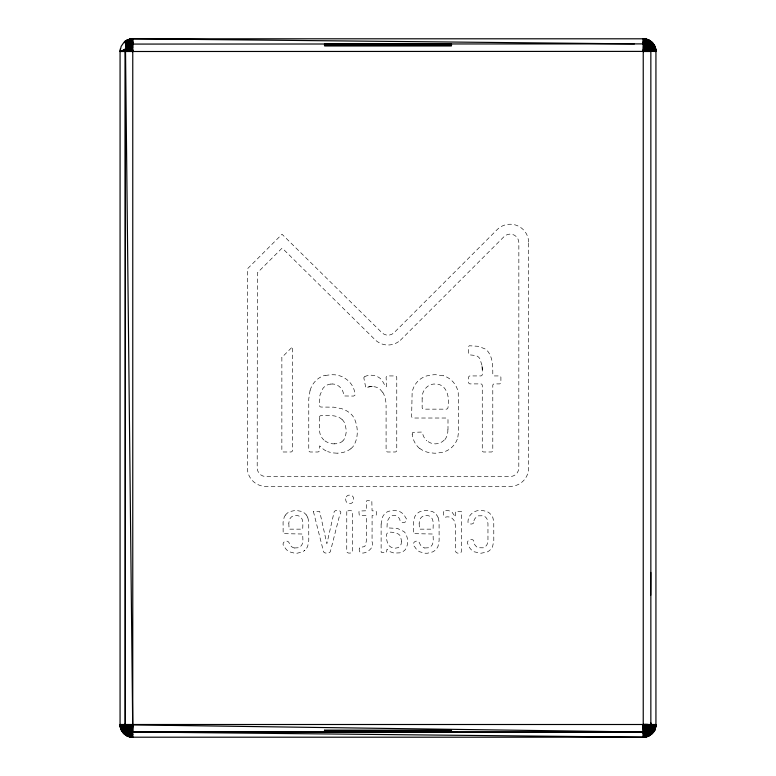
<?xml version="1.0" encoding="UTF-8"?>
<svg xmlns="http://www.w3.org/2000/svg" width="776" height="776" viewBox="0 0 776 776"><rect width="100%" height="100%" fill="white"/><g stroke="black" fill="none" stroke-linecap="round" stroke-linejoin="round"><path stroke-width="0.58" stroke-dasharray="3.88 2.91" d="M457.84 437.16L458.665 430.787L458.238 392.656A21.456 21.456 0 0 0 443.261 375.662M310.07 390.309L308.77 398.854L308.761 450.293A1.698 1.698 0 0 0 310.439 452.001L317.733 452.001A1.698 1.698 0 0 0 319.431 450.322L319.46 445.948L320.517 446.404A17.576 17.576 0 0 0 327.569 451.603M400.309 340.325L504.06 236.622A8.672 8.672 0 0 1 518.853 242.684L518.804 468.335A8.643 8.643 0 0 1 510.365 476.532L265.489 476.532A8.643 8.643 0 0 1 257.195 468.19L257.341 272.851L281.756 248.436L282.542 248.436L375.167 339.839A18.479 18.479 0 0 0 400.309 340.315M350.888 448.606L351.392 448.208A12.746 12.746 0 0 0 353.196 446.365C358.706 438.178 358.299 426.654 354.069 418.002A17.751 17.751 0 0 0 350.073 413.201L349.452 412.716A25.327 25.327 0 0 0 341.634 408.671L333.796 407.177L320.954 407.041A1.698 1.698 0 0 1 319.431 405.411L319.954 395.159L322.923 388.417A11.174 11.174 0 0 1 330.789 384.042M443.853 511.491C442.689 512.878 443.271 517.747 445.56 517.194A5.839 5.839 0 0 1 447.597 516.845L449.702 517.02A5.432 5.432 0 0 1 451.448 517.699L453.62 519.852A10.816 10.816 0 0 1 454.697 521.908L455.609 526.865L455.609 551.464C455.609 553.851 461.895 553.831 461.439 551.164L461.41 511.529L455.793 511.229L455.376 516.971L452.001 512.111L449.061 510.753L446.384 510.647A6.276 6.276 0 0 0 443.853 511.481M364.594 376.835L364.157 377.175A1.416 1.416 0 0 0 363.828 377.786L365.622 386.914L367.572 387.311A10.874 10.874 0 0 1 371.471 386.623A17.392 17.392 0 0 1 373.401 386.681L373.838 386.758M325.202 375.487L330.857 374.74A31.738 31.738 0 0 1 332.516 374.74C343.729 374.439 354.68 383.412 354.952 394.945A1.067 1.067 0 0 1 354.797 395.459L353.565 396.07L344.292 395.973A1.261 1.261 0 0 1 343.904 395.576L343.603 394.431A11.698 11.698 0 0 0 332.186 383.926M337.182 453.194L332.118 452.844L327.579 451.593M371.044 375.177L374.915 375.662A12.678 12.678 0 0 1 378.95 377.543C384.644 380.415 387.573 396.972 386.089 377.64A1.698 1.698 0 0 1 387.757 375.933L395.042 375.933A1.698 1.698 0 0 1 396.769 377.582L396.759 450.371A1.698 1.698 0 0 1 395.236 451.991L387.612 451.991A1.698 1.698 0 0 1 386.089 450.361L386.089 405.13M424.734 547.992L428.788 547.74A6.082 6.082 0 0 0 430.389 546.867L431.087 546.255A7.265 7.265 0 0 0 432.659 543.86L433.28 540.823L433.056 534.024L413.492 533.645L413.424 522.083L414.549 517.194A11.368 11.368 0 0 1 415.761 515.138A11.824 11.824 0 0 1 417.41 513.353A11.204 11.204 0 0 1 420.107 511.588L426.121 510.346L432.154 511.462A11.262 11.262 0 0 1 434.899 513.159A11.873 11.873 0 0 1 436.587 514.915M294.385 547.992L298.44 547.74A6.082 6.082 0 0 0 300.04 546.867L300.739 546.255A7.265 7.265 0 0 0 302.32 543.86L302.931 540.823L302.708 534.024L283.153 533.645L283.075 522.083L284.2 517.194A11.368 11.368 0 0 1 285.917 514.517M443.222 375.788L435.937 374.73A35.095 35.095 0 0 0 433.289 374.779L426.849 375.875A21.068 21.068 0 0 0 417.915 381.161A21.582 21.582 0 0 0 412.143 392.171L411.62 416.334A1.698 1.698 0 0 0 413.317 418.022L446.297 418.022A1.698 1.698 0 0 1 447.995 419.709L447.995 429.594M342.138 419.593C336.648 414.297 328.073 415.752 321.274 415.616L321.089 415.616A1.698 1.698 0 0 0 319.431 417.333M382.529 392.229L380.347 389.61A10.466 10.466 0 0 0 373.848 386.72M438.178 517.67L439.08 521.763L439.119 540.533L438.052 546.275A11.136 11.136 0 0 1 436.374 548.981A11.621 11.621 0 0 1 435.258 550.145A11.242 11.242 0 0 1 432.591 551.93L427.634 553.191A18.925 18.925 0 0 1 424.928 553.191L419.709 551.794A11 11 0 0 1 417.342 550.145A10.99 10.99 0 0 1 415.131 547.371C409.757 542.502 418.38 538.088 419.816 543.724A7.372 7.372 0 0 0 421.911 546.614A6.421 6.421 0 0 0 424.734 547.992M307.829 517.67L308.741 521.763L308.78 540.533L307.703 546.275A11.136 11.136 0 0 1 306.035 548.981A11.621 11.621 0 0 1 304.289 550.659M481.925 365.176L479.859 358.716A7.77 7.77 0 0 0 475.94 355.544L469.839 354.884A1.494 1.494 0 0 1 468.442 353.507L468.297 346.998L469.305 345.756L478.491 346.319L485.019 348.909A13.464 13.464 0 0 1 488.269 351.926C492.925 358.376 492.818 366.805 492.789 374.41A1.504 1.504 0 0 0 494.254 375.933L499.375 375.933A1.504 1.504 0 0 1 500.908 377.388L500.898 382.549A1.504 1.504 0 0 1 499.453 383.897L494.137 383.907A1.504 1.504 0 0 0 492.789 385.342L492.789 450.536A1.504 1.504 0 0 1 491.45 451.991L483.632 451.991A1.504 1.504 0 0 1 482.265 450.565L482.265 385.371A1.504 1.504 0 0 0 480.732 383.897L470.062 383.897A1.504 1.504 0 0 1 468.588 382.384L468.588 377.311A1.504 1.504 0 0 1 469.994 375.933L480.771 375.933A1.504 1.504 0 0 0 482.265 374.43L482.265 369.977A41.855 41.855 0 0 0 482.061 366.282L481.925 365.176A39.178 39.178 0 0 1 482.245 369.977M412.124 434.327L412.706 432.494A1.387 1.387 0 0 1 413.249 432.31L421.436 432.067A1.455 1.455 0 0 1 422.047 432.416L422.619 433.483A14.055 14.055 0 0 0 426.781 440.816M319.431 417.333L319.722 432.232A13.396 13.396 0 0 0 323.815 439.953M447.868 429.594A15.51 15.51 0 0 1 444.415 440.322M444.173 440.118A12.464 12.464 0 0 1 426.916 440.671M419.438 448.382A22.106 22.106 0 0 1 412.211 434.317M419.544 448.266A21.641 21.641 0 0 0 429.429 452.631L433.939 453.174A35.531 35.531 0 0 0 436.461 453.174L442.921 452.233A21.146 21.146 0 0 0 457.927 437.179M310.157 390.328A21.592 21.592 0 0 1 325.134 375.245M350.956 448.703A23.154 23.154 0 0 1 337.182 453.155M330.789 384.101A14.327 14.327 0 0 1 332.186 384.052M436.519 514.837A11.262 11.262 0 0 1 438.1 517.573M364.555 376.758A12.474 12.474 0 0 1 371.044 375.245M382.704 392.132A23.862 23.862 0 0 1 385.944 405.13M367.552 387.263A11.155 11.155 0 0 1 371.714 386.623M343.021 440.846A11.95 11.95 0 0 1 334.417 443.785M334.854 443.882A15.879 15.879 0 0 1 323.796 439.973M342.158 419.574A12.115 12.115 0 0 1 345.194 424.394L346.174 429.778A25.104 25.104 0 0 1 346.135 432.562L345.475 436.267A10.389 10.389 0 0 1 342.934 440.739M294.385 547.992A6.421 6.421 0 0 1 291.563 546.614A7.372 7.372 0 0 1 289.467 543.724C288.041 538.088 279.409 542.502 284.792 547.371A10.99 10.99 0 0 0 286.994 550.145A11 11 0 0 0 289.361 551.794L294.579 553.191A18.925 18.925 0 0 0 297.286 553.191L302.252 551.93A11.242 11.242 0 0 0 304.91 550.145M285.423 515.138A11.824 11.824 0 0 1 287.062 513.353A11.204 11.204 0 0 1 289.768 511.588L295.782 510.346L301.815 511.462A11.262 11.262 0 0 1 304.551 513.159A11.873 11.873 0 0 1 306.239 514.915M306.171 514.837A11.262 11.262 0 0 1 307.752 517.573M381.113 524.033L381.132 552.008L381.918 552.58L386.467 552.541L387.011 549.204L388.281 550.33A9.39 9.39 0 0 0 390.192 551.775L394.189 553.094L399.727 552.851A11.96 11.96 0 0 0 403.471 551.212L404.044 550.805A7.062 7.062 0 0 0 405.547 549.33C408.448 544.655 408.244 538.146 405.528 533.422A9.603 9.603 0 0 0 403.84 531.502L397.487 528.466L386.981 527.845L387.321 521.123L389.94 516.719A5.655 5.655 0 0 1 391.57 515.807L394.78 515.497A6.043 6.043 0 0 1 397.283 516.428L397.603 516.651A6.868 6.868 0 0 1 398.495 517.447A6.13 6.13 0 0 1 399.882 519.774C399.708 524.954 410.3 522.384 405.431 517.408A10.641 10.641 0 0 0 403.937 514.915L402.928 513.819A12.445 12.445 0 0 0 401.134 512.403A12.164 12.164 0 0 0 398.418 511.083L393.655 510.346L388.504 511.287A10.864 10.864 0 0 0 385.72 512.946L385.109 513.489A12.028 12.028 0 0 0 382.636 516.845L381.113 524.033M473.826 522.655C473.244 525.012 466.628 524.382 468.006 521.132A10.874 10.874 0 0 1 472.409 513.014L473.748 512.131A13.076 13.076 0 0 1 477.424 510.715L479.801 510.385A18.285 18.285 0 0 1 482.041 510.375L487.018 511.568A11.465 11.465 0 0 1 489.724 513.334L491.383 515.118A11.33 11.33 0 0 1 492.935 517.912L493.769 522.064L493.798 540.697L492.605 546.537A11.145 11.145 0 0 1 490.859 549.204L489.704 550.339A11.262 11.262 0 0 1 486.998 552.056L480.975 553.24L474.243 551.814A11.659 11.659 0 0 1 472.215 550.543A12.028 12.028 0 0 1 470.508 548.913L469.606 547.691A10.146 10.146 0 0 1 468.403 544.985C464.213 540.135 474.388 537.011 473.864 542.172A6.256 6.256 0 0 0 474.66 544.606L476.435 546.663A6.577 6.577 0 0 0 478.423 547.749L483.215 547.817A6.111 6.111 0 0 0 485.223 546.74L485.572 546.43A7.149 7.149 0 0 0 487.231 544.092L487.959 540.494L487.959 523.567L487.192 519.425A7.159 7.159 0 0 0 485.854 517.427L485.165 516.797A6.121 6.121 0 0 0 483.147 515.749L478.355 515.856A6.586 6.586 0 0 0 476.367 516.971L474.621 519.047A6.227 6.227 0 0 0 473.913 521.055L473.826 522.655M528.66 243.227L528.66 468.083A18.488 18.488 0 0 1 510.104 486.377L265.838 486.387A18.479 18.479 0 0 1 247.35 467.986L247.34 269.126L248.174 268.098L282.027 234.245L381.879 332.652A8.652 8.652 0 0 0 394.014 332.759L497.348 229.424A18.479 18.479 0 0 1 528.669 242.025L528.66 243.227M359.317 548.195C357.6 558.972 376.253 549.65 372.053 541.861L372.102 515.487L376.234 515.118L376.409 511.762L375.788 511.015L372.063 510.802L371.83 500.83L366.844 500.675L366.301 501.5L366.291 510.783L359.463 511.025L358.9 511.82L359.269 515.264L366.301 515.681L366.291 541.386L365.011 546.023A3.667 3.667 0 0 1 364.284 546.653L359.695 547.487L359.317 548.195M422.144 398.301L422.154 407.633A1.698 1.698 0 0 0 423.774 409.146L446.345 409.156A1.698 1.698 0 0 0 447.995 407.439C449.799 398.583 447.335 384.071 435.743 384.052C427.906 383.266 421.62 390.784 422.144 398.301M288.808 523.131L289.06 529.154L302.727 529.154L302.921 522.694L302.281 519.648A7.178 7.178 0 0 0 300.69 517.272L300.341 516.962A6.121 6.121 0 0 0 298.382 515.827L296.519 515.458A8.769 8.769 0 0 0 294.987 515.497L293.57 515.798A6.295 6.295 0 0 0 291.543 516.894L291.194 517.204A7.149 7.149 0 0 0 289.535 519.551L288.808 523.131M419.156 523.131L419.409 529.154L433.076 529.154L433.27 522.694L432.62 519.648A7.178 7.178 0 0 0 431.029 517.272L430.69 516.962A6.121 6.121 0 0 0 428.73 515.827L426.868 515.458A8.769 8.769 0 0 0 425.335 515.497L423.919 515.798A6.295 6.295 0 0 0 421.892 516.894L421.533 517.204A7.149 7.149 0 0 0 419.874 519.551L419.156 523.131M281.863 357.426L281.853 450.381A1.698 1.698 0 0 0 283.376 451.991L290.981 451.991A1.698 1.698 0 0 0 292.513 450.507L292.533 346.765L281.863 357.426M401.58 541.192L401.095 544.277L399.747 546.44A5.771 5.771 0 0 1 397.7 547.73L395.585 548.137A9.739 9.739 0 0 1 394.024 548.079L392.986 547.895A8.158 8.158 0 0 1 390.202 546.624L388.989 545.596A6.868 6.868 0 0 1 387.787 543.879C384.256 532.249 386.768 530.095 397.787 533.742A7.256 7.256 0 0 1 399.446 534.945A6.305 6.305 0 0 1 400.397 536.148L401.58 541.192M345.698 498.822L345.824 500.53A4.219 4.219 0 0 0 346.969 502.567L347.163 502.732A3.54 3.54 0 0 0 348.705 503.508L350.587 503.508A3.754 3.754 0 0 0 352.401 502.567A4.19 4.19 0 0 0 353.584 500.53L353.643 498.289A4.045 4.045 0 0 0 352.401 496.068A3.832 3.832 0 0 0 350.587 495.146L348.705 495.156A3.618 3.618 0 0 0 346.969 496.068A4.074 4.074 0 0 0 345.766 498.289L345.698 498.822M346.775 511.578L346.746 551.076C346.232 553.812 351.955 553.608 352.585 551.765L352.585 512.509C353.031 509.764 347.91 510.249 346.775 511.578M313.407 511.481L323.097 550.019C322.506 553.802 328.82 553.967 330.295 551.843L339.762 514.74C344.224 510.045 333.767 508.639 333.913 512.849L326.871 543.753L319.693 511.471L313.407 511.481"/><path stroke-width="1.16" d="M650.657 595.27L650.763 572.436M120.067 51.274L120.067 724.503C119.892 731.283 125.984 737.375 132.764 737.2L643.236 737.2C650.036 737.375 656.089 731.273 655.933 724.503L655.933 51.497C656.098 44.795 650.162 38.752 643.459 38.8L132.541 38.8L127.807 39.809L123.947 42.36L121.163 46.337L120.067 51.274L125.373 50.77L127.972 46.269L132.764 43.97L132.764 38.8L634.458 43.883M645.739 736.948L644.71 731.69L646.088 736.87L645.225 737.045L644.41 731.778L649.221 728.451L650.511 725.686L650.763 722.844C651.239 727.199 647.659 731.419 643.352 732.01L125.285 724.774L125.45 50.469L121.725 51.264L125.208 49.761M650.88 734.639L647.679 730.041L650.152 735.153C644.769 722.175 647.776 737.656 650.337 735.027L647.184 730.42L649.958 735.27L646.932 730.604L649.774 735.386L646.67 730.769L649.192 735.716L646.408 730.934L648.6 736.007C645.855 724.338 642.741 739.945 643.236 724.503L643.236 38.8M132.764 737.2L132.609 733.931L132.104 737.181L132.764 732.117L132.764 51.497L132.192 44.077L643.236 43.883L648.358 46.589L650.763 51.497L648.251 46.482L643.236 43.97L648.775 47.055L643.236 51.497L643.508 44.009M325.095 732.059L132.764 732.03L127.865 729.624L125.285 724.774L127.749 729.518L132.764 732.117L643.236 732.117L643.236 724.503L648.464 729.294L650.317 726.268L655.313 728.422L650.201 726.559L655.002 729.256L654.09 731.089L655.836 726.045L650.851 724.503L650.657 725.085L655.807 726.268L650.589 725.385L655.701 726.928L650.511 725.686C652.985 725.056 658.446 729.896 653.343 727.16C658.543 728.848 653.508 725.25 650.511 725.686M655.885 725.608L650.851 724.503L655.924 724.949L650.851 724.503L650.851 51.497L643.236 51.497L645.002 38.916L644.264 44.183L647.795 46.056L650.317 49.722L643.236 51.497L644.119 44.145M132.764 732.03L125.489 50.314L132.764 51.497L651.258 51.391M643.459 38.8C642.344 54.669 646.059 28.178 643.236 43.883L643.673 38.81M655.914 725.162L650.851 724.503L655.904 725.317M132.541 737.2L132.609 733.931L131.658 737.152M655.895 725.463L655.904 725.385A12.697 12.697 0 0 0 655.933 724.726M125.411 725.385L132.764 724.503L132.192 731.923L132.764 724.503L125.343 725.085M643.896 38.819L643.236 43.883L644.565 38.868L643.964 44.106L644.778 38.897M130.999 737.074L131.736 731.817L128.205 729.944L125.984 726.986L120.833 728.848L125.858 726.705L120.687 728.422L125.741 726.414L125.149 724.503L125.149 51.497L125.188 49.16L129.999 44.853L127.807 39.809C130.572 44.348 133.065 45.289 132.764 51.497L120.067 51.497L120.396 48.645M132.492 731.981L131.222 737.103L132.337 731.962L643.236 737.2C643.11 732.573 645.118 729.789 643.236 724.503L650.744 724.619M131.59 731.778L132.764 724.503L125.489 725.686M644.41 44.222L643.236 51.497L650.657 50.925M654.449 730.371L654.74 729.867L649.948 727.131C655.72 732.408 657.699 728.247 650.201 726.559L655.09 729.052L653.984 731.176M132.337 731.962L131.435 737.132L132.618 733.213M645.225 38.955L644.565 44.271L646.088 39.12L644.856 44.358L646.524 39.236L645.147 44.474L646.942 39.353L645.438 44.581L647.572 39.566L645.719 44.707L647.989 39.731L646.001 44.853L648.397 39.896L646.272 44.998L648.998 40.187L646.544 45.153L649.386 40.391L646.806 45.318L649.774 40.614L647.058 45.483L650.337 40.973L647.31 45.668L650.695 41.225L647.562 45.862L651.054 41.497L647.795 46.056L651.568 41.914L643.236 51.497L650.589 50.615M643.352 43.989L643.75 41.943M131.29 731.69L132.764 724.503L125.586 725.977M644.71 44.319L643.236 51.497L650.511 50.314M645.661 39.033L644.565 44.271L645.875 39.081M643.886 731.904L644.778 737.103L643.236 724.503C652.519 728.848 653.935 723.387 643.236 724.503L643.352 732.01M131.881 737.171L132.609 733.931M130.562 737.006L131.881 731.855M130.775 737.045L132.036 731.894M649.658 727.675L654.449 730.458L649.502 727.946L654.12 731.04L649.658 727.675C651.064 730.216 656.341 728.548 654.09 731.089M130.999 731.584L132.764 724.503L125.683 726.268M645.002 44.416L643.236 51.497L650.414 50.023M130.125 736.919L131.144 731.632L129.262 736.705L130.853 731.525L128.845 736.579L130.562 731.419L128.215 736.356L130.281 731.293L127.807 736.191L129.999 731.147L127.4 736.007M131.736 731.817L129.912 736.87M644.856 44.358L646.301 39.178M655.39 728.14L654.672 729.857M130.708 731.477L132.764 724.503L120.503 727.791L125.634 726.123L120.396 727.355L125.537 725.832L120.299 726.928L125.45 725.531L120.164 726.045L125.256 724.619M645.293 44.523L643.236 51.497L650.201 49.441M645.147 44.474L646.738 39.285M125.537 50.168L126.119 48.733M129.476 736.763L131.144 731.632M647.155 39.421L645.438 44.581L647.368 39.489M130.416 731.351L132.764 724.503L125.916 726.85M645.583 44.649L643.236 51.497L650.084 49.16M128.991 43.398L129.728 44.998L127.128 47.171L125.586 50.023L132.764 51.497L131.881 44.145L132.764 43.883L132.541 38.8M129.059 736.647L130.853 731.525M128.632 736.511L130.562 731.419L128.428 736.434M130.135 731.225L132.764 724.503L126.051 727.131M645.865 44.785L643.236 51.497L649.948 48.869M654.74 729.867L649.813 727.403L654.507 730.216L654.76 729.77M645.719 44.707L647.785 39.644M127.604 736.104L129.728 731.002L126.808 735.716L129.456 730.846L126.42 735.502L129.194 730.691L125.848 735.153L129.194 730.691M647.213 730.468L648.571 729.178L652.82 732.835L648.969 728.703C652.829 733.213 657.66 732.971 649.502 727.946L654.12 731.04M646.001 44.853L648.193 39.809M129.864 731.079L132.764 724.503L126.187 727.403M646.136 44.921L643.236 51.497L649.813 48.597M128.011 736.278L130.281 731.293M648.6 39.983L646.272 44.998L648.804 40.08M129.592 730.934L132.764 724.503L126.343 727.675M646.408 45.076L643.236 51.497L649.658 48.325M127.196 735.92L129.728 731.002L127.002 735.813M646.544 45.153L649.192 40.284M129.33 730.769L132.764 724.503L126.498 727.946M646.67 45.231L643.236 51.497L649.502 48.054M653.751 731.593L649.337 728.198L653.508 731.962L648.969 728.703L653.208 732.36M646.806 45.318L649.58 40.498M126.614 735.609L129.456 730.846M129.068 730.604L132.764 724.503L126.672 728.198M646.932 45.396L643.236 51.497L649.337 47.792M126.226 735.386L128.942 730.517L125.479 734.901L128.69 730.332C124.412 736.56 122.744 735.27 128.447 730.138L125.12 734.639M649.958 40.73L647.058 45.483L650.152 40.847M655.351 728.257L650.317 726.268L655.497 727.791L655.313 728.305M654.963 729.236L655.225 728.625L650.084 726.85M128.816 730.42L132.764 724.503L126.847 728.46M647.184 45.571L643.236 51.497L649.153 47.54M647.31 45.668L650.521 41.099M125.664 735.027L128.942 730.517M128.564 730.235L132.764 724.503L127.031 728.703M647.436 45.765L643.236 51.497L648.969 47.297M647.562 45.862L650.88 41.361M125.305 734.775L128.69 730.332M651.229 41.632L647.795 46.056L651.394 41.768M124.771 734.368L128.205 729.944L124.267 733.941L132.764 724.503L127.225 728.945M124.946 734.503L128.447 730.138M647.679 45.959L643.236 51.497L648.571 46.822M128.321 730.041L132.764 724.503L127.429 729.178M655.313 47.578L650.142 49.295L655.09 46.948L650.016 49.014L654.925 46.541L649.881 48.733L654.643 45.929L649.735 48.461L654.449 45.532L649.58 48.19L654.226 45.153L649.415 47.928L653.887 44.581L649.24 47.666L653.635 44.213L649.066 47.414L653.373 43.854L648.872 47.171L652.965 43.33L648.668 46.938L652.674 43L648.464 46.706L652.209 42.525L648.251 46.482L651.898 42.205L648.028 46.269L651.733 42.059M647.912 46.162L643.236 51.497L648.358 46.589M128.089 729.838L132.764 724.503L127.642 729.411M124.432 734.086L128.205 729.944M648.251 46.482L652.053 42.36M124.102 733.786L127.972 729.731L123.947 733.64L127.749 729.518L123.481 733.165L127.536 729.294L123.18 732.835L127.332 729.062L122.899 732.495L127.128 728.829L122.492 731.962L126.934 728.577L122.239 731.603L126.76 728.334L121.997 731.235L126.585 728.072L121.657 730.662L126.42 727.81L121.454 730.264L126.265 727.539L121.26 729.867L126.119 727.267L120.91 729.052M652.364 42.68L648.464 46.706L652.519 42.835M123.791 733.485L127.749 729.518L123.636 733.32M648.668 46.938L652.82 43.165M123.326 733L127.536 729.294M653.101 43.505L648.872 47.171L653.237 43.679M124.432 41.914L124.946 41.497M123.035 732.66L127.332 729.062M122.763 732.321L127.128 728.829L122.627 732.146M649.066 47.414L653.508 44.028M649.24 47.666L653.761 44.397M122.365 731.787L126.934 728.577M654.003 44.765L649.415 47.928L654.12 44.959M125.198 49.548L125.984 49.014L121.269 51.264L125.858 49.295M650.55 725.531L643.236 724.503C645.554 734.552 649.784 732.02 643.236 724.503L650.627 725.23M122.113 731.419L126.76 728.334M121.88 731.04L126.585 728.072L121.774 730.846M649.58 48.19L654.343 45.338M649.735 48.461L654.546 45.735M121.551 730.458L126.42 727.81M121.269 51.264L125.188 49.16M654.74 46.133L649.881 48.733L654.837 46.337M121.357 730.07L126.265 727.539M132.327 38.81L132.764 43.883L131.222 38.897L132.036 44.106L130.775 38.955L131.736 44.183L129.864 44.921L132.764 51.497L125.343 50.925M121.163 729.663L126.119 727.267L121.075 729.459M650.016 49.014L655.002 46.744M655.235 47.365C648.464 49.266 648.814 52.07 655.836 49.945L651.918 51.4L655.885 50.392M650.142 49.295L655.167 47.152M648.397 736.104L647.368 736.511L645.583 731.351C647.95 738.48 649.813 737.549 646.136 731.079L648.232 736.172L645.865 731.225L647.785 736.356L645.583 731.351L647.155 736.579L645.293 731.477L646.738 736.705L645.002 731.584L646.301 736.822L644.71 731.69L645.438 737.006M645.865 731.225L647.989 736.278L647.368 736.511M120.765 728.635L125.858 726.705M655.807 49.732L650.55 50.469L655.652 48.859L650.463 50.168L655.555 48.422L650.366 49.877L655.439 47.996L650.259 49.577L655.38 47.782M125.217 49.994L121.725 51.264L125.217 50.246M120.619 728.218L125.741 726.414L120.561 728.004M650.366 49.877L655.497 48.209M651.918 51.4L655.865 50.168M650.463 50.168L655.604 48.645M645.293 731.477L646.524 736.763M646.942 736.647L645.002 731.584M120.445 727.578L125.634 726.123M655.701 49.072L650.55 50.469L655.739 49.295M120.134 725.832L125.149 724.503L120.067 724.726M120.348 727.141L125.537 725.832M655.904 50.605L652.616 51.42L655.933 51.274M120.261 726.705L125.45 725.531L120.222 726.491M120.115 725.608L125.149 724.503L120.076 724.949M655.914 50.828L652.616 51.42L655.924 51.051M120.096 725.385L125.149 724.503L120.086 725.162M643.236 737.2L643.236 732.117L644.119 737.171L643.236 732.117L450.904 732.088M324.514 731.613L451.486 731.438L324.514 731.39M456.783 732.117L324.514 731.952M324.514 44.251L451.486 44.251M324.514 45.629L451.486 45.629M120.067 724.503L655.933 724.503M324.514 730.323L451.486 730.313L451.486 732.117M451.486 730.41L324.514 730.488L451.486 730.614M324.514 730.924L451.486 730.885L324.514 730.788M324.514 731.031L451.486 731.108M451.486 731.952L324.514 731.758L451.486 731.661M324.514 731.758L451.486 731.807M650.744 51.381L655.933 51.497M125.285 51.226L127.506 51.458M125.411 50.615L132.764 51.497L131.29 44.319M650.463 725.832L643.236 724.503L644.856 731.632M650.657 725.085L655.836 726.045M650.366 726.123L643.236 724.503L645.147 731.525M652.81 725.114L655.865 725.832M125.683 49.722L132.764 51.497L130.999 44.416M652.461 726.899L650.414 725.977L655.604 727.355M125.799 49.441L132.764 51.497L130.708 44.523M650.414 725.977L655.526 727.481M650.142 726.705L643.236 724.503L645.438 731.419M125.916 49.16L132.764 51.497L130.416 44.649L132.764 51.497L126.051 48.869M650.016 726.986L643.236 724.503L645.719 731.293M649.881 727.267L643.236 724.503L646.272 731.002M655.002 729.256L649.948 727.131L654.837 729.663M126.187 48.597L132.764 51.497L129.592 45.076M649.735 727.539L643.236 724.503L646.544 730.846M126.343 48.325L132.764 51.497L129.33 45.231M649.58 727.81L643.236 724.503L646.806 730.691M126.498 48.054L132.764 51.497L129.068 45.396M649.415 728.072L643.236 724.503L647.31 730.332M649.813 727.403L654.537 730.264M126.672 47.792L132.764 51.497L128.816 45.571M649.24 728.334L643.236 724.503L647.562 730.138M126.847 47.54L132.764 51.497L128.564 45.765M649.066 728.577L643.236 724.503L647.795 729.944M127.031 47.297L132.764 51.497L128.321 45.959M648.872 728.829L643.236 724.503L651.733 733.941L647.912 729.838M127.225 47.055L132.764 51.497L128.089 46.162M648.668 729.062L643.236 724.503L648.251 729.518M127.429 46.822L132.764 51.497L127.865 46.376L125.12 41.361L126.265 48.461M648.775 728.945L652.965 732.66M652.674 733L648.571 729.178L652.519 733.165L648.358 729.411L652.053 733.64L648.135 729.624L651.898 733.786M127.642 46.589L132.764 51.497M652.364 733.32L648.358 729.411L652.209 733.485M649.24 732.554L651.054 734.503M651.568 734.086L649.26 731.555L651.229 734.368M126.42 48.19L125.12 41.361L128.69 45.668L125.479 41.099L128.942 45.483L126.042 40.73L129.194 45.318L126.808 40.284L129.999 44.853L127.604 39.896M647.184 730.42L649.231 732.961M125.305 41.225L128.69 45.668M126.585 47.928L125.12 41.361L128.447 45.862M125.664 40.973L128.942 45.483L125.848 40.847M126.76 47.666L125.12 41.361L128.205 46.056M126.226 40.614L129.194 45.318M646.67 730.769L649.58 735.502M126.614 40.391L129.456 45.153M127.002 40.187L128.137 42.185L127.196 40.08M129.999 44.853L127.4 39.983L128.69 42.971M648.998 735.813L646.408 730.934L648.804 735.92M126.934 47.414L125.12 41.361L127.749 46.482M128.011 39.731L130.562 44.581L128.845 39.421L131.144 44.358L129.699 39.178L131.736 44.183L130.562 38.994M127.128 47.171L125.12 41.361L127.536 46.706M128.428 39.566L130.562 44.581L128.632 39.489M129.427 42.612L130.281 44.707M125.12 41.361L127.332 46.938M129.059 39.353L131.144 44.358L129.476 39.236M130.193 42.331L130.853 44.474M129.912 39.12L130.543 41.264L130.125 39.081M131.736 44.183L130.339 39.033L130.892 42.117M643.896 737.181L643.236 732.117L644.565 737.132L643.808 731.923M643.236 732.117L644.342 737.152M131.658 38.848L132.764 43.883L132.104 38.819M645.225 737.045L644.119 731.855L645.002 737.074M131.086 42.593L131.435 44.271M130.999 38.916L132.036 44.106M131.881 38.829L132.764 43.883M324.514 730.216L324.514 732.117M132.764 43.97L132.667 47.937L132.764 43.97M451.486 43.883L324.514 43.883L324.514 45.765L451.486 45.765L451.486 43.883M451.486 730.759L324.514 730.672L451.486 730.759M451.486 731.264L324.514 731.147L451.486 731.264"/></g></svg>
